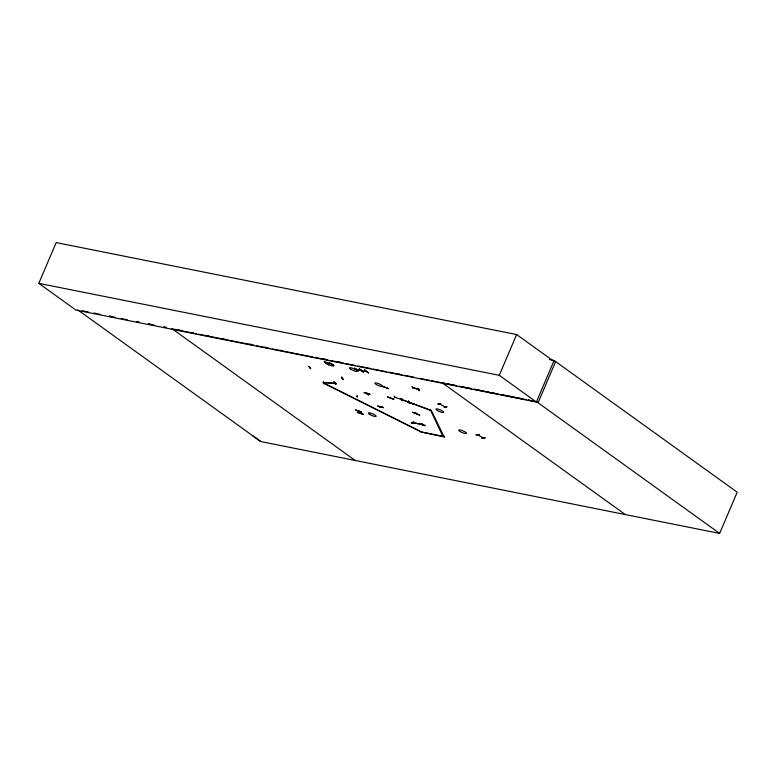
<?xml version="1.0" encoding="UTF-8"?>
<svg xmlns="http://www.w3.org/2000/svg" width="776" height="776" viewBox="0 0 776 776"><rect width="100%" height="100%" fill="white"/><g stroke="black" fill="none" stroke-linecap="round" stroke-linejoin="round"><path stroke-width="1.16" d="M400.406 398.321L401.599 400.387M408.37 400.843L409.233 403.035M408.545 401.231L409.156 403.103M419.312 390.59L418.4 388.301M341.547 377.185L343.225 379.348M366.883 392.937L368.581 395.159M411.387 422.949L413.783 422.086M413.686 422.367C407.749 423.211 414.714 423.531 413.753 422.057M444.221 407.08L446.83 406.721M387.651 396.866L393.888 399.31L387.66 397.04M412.628 412.328L419.884 415.17L412.667 412.26M484.971 437.868L481.624 437.916L485.175 437.974M359.269 369.007L363.624 372.102L359.501 369.017M363.614 372.053L359.482 369.036M368.338 372.916L364.555 369.745M377.815 406.071L383.499 407.604M415.887 413.511L415.781 412.619L415.829 413.356M425.054 425.772L418.807 423.356L425.141 425.355M549.389 359.55L554.103 360.491L536.391 402.026L75.922 310.06L38.8 283.356L56.192 242.587L516.651 334.553L553.783 361.257M324.213 361.771C331.274 368.561 341.925 365.748 324.213 361.771L328.481 364.836M329.528 362.829L333.796 365.903M323.611 381.86L323.573 383.829L323.437 382.122M324.358 382.684L324.174 383.315L324.426 382.704M324.349 383.276L421.106 431.834L323.912 383.392L324.572 382.772M334.165 382.073L335.833 384.324L333.874 382.025M356.65 368.988L356.397 369.589L361.296 370.569M422.066 423.938L421.979 424.55M422.231 423.832L421.775 424.491M430.234 409.398L442.747 436.063L444.716 437.053L420.883 431.892L443.95 436.5L444.173 435.996M442.747 436.063L442.96 435.549M489.258 392.617L495.292 393.451M536.391 402.026L499.269 375.312L516.651 334.553M555.587 361.703L538.35 402.123L528.427 400.135M625.301 514.575L719.633 533.413L737.2 492.217L554.103 360.491M328.694 363.566L329.237 363.954M407.536 401.755L413.744 404.102L407.516 401.822M361.655 412.143L355.486 409.922L361.674 412.046M369.764 394.237L363.983 392.549L369.91 394.286M354.496 368.163L358.415 370.957M358.182 370.957L354.516 368.222M310.769 368.629L308.78 366.359M309.042 366.437L310.478 368.581M476.221 434.841L479.471 434.793M394.043 395.993L395.023 397.933M412.007 386.303L412.648 388.194M401.638 398.738L402.938 400.843L401.978 398.883M382.199 406.566L379.58 407.031L382.228 406.653M437.994 404.024L440.69 403.665L438.042 403.995M438.295 404.112L440.661 403.588M446.85 406.769L444.144 407.138L446.617 406.614M413.54 423.095L413.075 423.056M365.758 371.326L366.301 371.452M366.893 393.539L367.184 393.781M335.571 384.246L333.835 382.044M475.94 434.764L479.5 434.87M360.258 413.317L358.706 411.144M366.359 371.539L361.451 370.482M361.383 370.676L356.533 369.686M358.502 411.076L359.977 413.201M341.702 378.154L342.313 378.358L341.789 378.193M335.193 383.383L335.707 383.548L335.106 383.276M367.368 394.014L366.689 393.704L367.213 393.868M381.647 407.255L381.2 406.954M445.259 406.886L439.468 403.937M38.8 283.356L499.269 375.312M82.401 310.759L88.289 311.942M97.718 313.824L100.075 314.29M109.503 316.171L115.391 317.355M124.82 319.237L127.177 319.702M136.605 321.584L138.962 322.059L136.547 321.545M148.381 323.941L154.279 325.115M166.064 327.472L163.707 326.997L166.054 327.462M175.521 329.363L181.458 330.547M190.974 332.448L193.35 332.923M206.426 335.533L208.812 336.008M221.887 338.617L224.264 339.093M249.232 344.078L251.608 344.554M264.684 347.173L267.06 347.648M280.146 350.257L282.522 350.733M322.942 358.803L325.319 359.278M338.404 361.888L340.78 362.363M396.662 373.528L399.039 374.003M172.379 328.956L196.163 333.709M198.54 334.184L254.421 345.339M256.798 345.815L269.873 348.434M272.25 348.899L312.67 356.979M315.056 357.455L328.132 360.064M330.508 360.539L343.584 363.149M345.96 363.624L355.476 365.525M357.852 366L370.928 368.61M373.314 369.085L386.39 371.704M388.766 372.17L401.842 374.789M404.218 375.264L413.734 377.165M419.68 378.349L429.186 380.25M431.563 380.725L441.078 382.626M252.753 435.811L260.785 441.554L625.359 514.585L442.272 382.859L444.629 383.334M458.761 386.157L471.73 388.747L462.331 386.885M483.506 391.094L474.078 389.212L498.92 394.218M485.863 391.57L488.22 392.035M501.18 394.625L510.608 396.507M512.965 396.982L522.393 398.864M528.281 400.038L534.179 401.211M363.43 371.937L359.23 369.036M421.805 424.705L422.561 424.947M94.061 313.029L96.418 313.504M109.397 316.104L111.763 316.579M121.201 318.47L123.559 318.946M148.352 323.912L150.709 324.387M442.272 382.859L444.629 383.334M501.277 394.693L526.06 399.659M412.512 387.321L418.739 389.659M394.557 397.011L400.775 399.349M402.453 399.824L408.68 402.162M361.8 370.53L361.888 370.569M478.016 434.938L478.355 435.2M482.711 437.557L483.196 437.897M411.872 422.416L412.415 422.687L411.823 422.386M323.621 383.082L324.222 383.247L323.67 383.111M356.533 396.129L357.193 396.468L356.65 396.255M377.67 405.974L383.441 407.672M412.531 387.389L418.642 389.542M402.472 399.892L408.593 402.065M483.108 437.858L477.87 434.929M341.44 377.204L343.137 379.415M363.236 414.297L357.105 412.25L363.294 414.423M430.205 410.281L409.291 402.356L431.233 410.339L443.95 436.5M357.532 395.75L357.329 397.215M536.536 401.687L719.633 533.413M364.41 370.084L368.61 372.965M171.952 328.646L355.476 460.682M77.687 309.818L260.785 441.554M354.836 368.901A4.219 0.912 23.1 0 1 355.728 369.386M354.807 368.998A4.258 0.921 23.1 0 1 355.699 369.483M418.332 388.572L419.554 390.726L418.361 388.63M382.461 386.293L388.727 388.708L382.452 386.322M335.494 383.16L323.088 382.452L336.483 383.742L335.494 383.16M309.944 367.582L310.613 367.882L309.954 367.601M421.465 424.365L413.356 422.765L421.465 424.365M456.404 385.682L446.976 383.8L456.433 385.701M369.929 414.529A4.258 0.921 23.1 0 0 376.166 416.343A4.258 0.921 23.1 0 0 370.676 413.113A4.258 0.921 23.1 0 0 369.929 414.529M376.447 384.595A4.258 0.921 23.1 0 0 382.675 386.409A4.258 0.921 23.1 0 0 377.194 383.179A4.258 0.921 23.1 0 0 376.447 384.595M460.294 431.592A4.258 0.921 23.1 0 0 466.531 433.415A4.258 0.921 23.1 0 0 461.041 430.176A4.258 0.921 23.1 0 0 460.294 431.592M437.519 410.572A4.258 0.921 23.1 0 0 443.746 412.386A4.258 0.921 23.1 0 0 438.265 409.156A4.258 0.921 23.1 0 0 437.519 410.572M350.985 369.376A4.258 0.921 23.1 0 0 357.212 371.19A4.258 0.921 23.1 0 0 351.732 367.96A4.258 0.921 23.1 0 0 350.985 369.376"/></g></svg>
